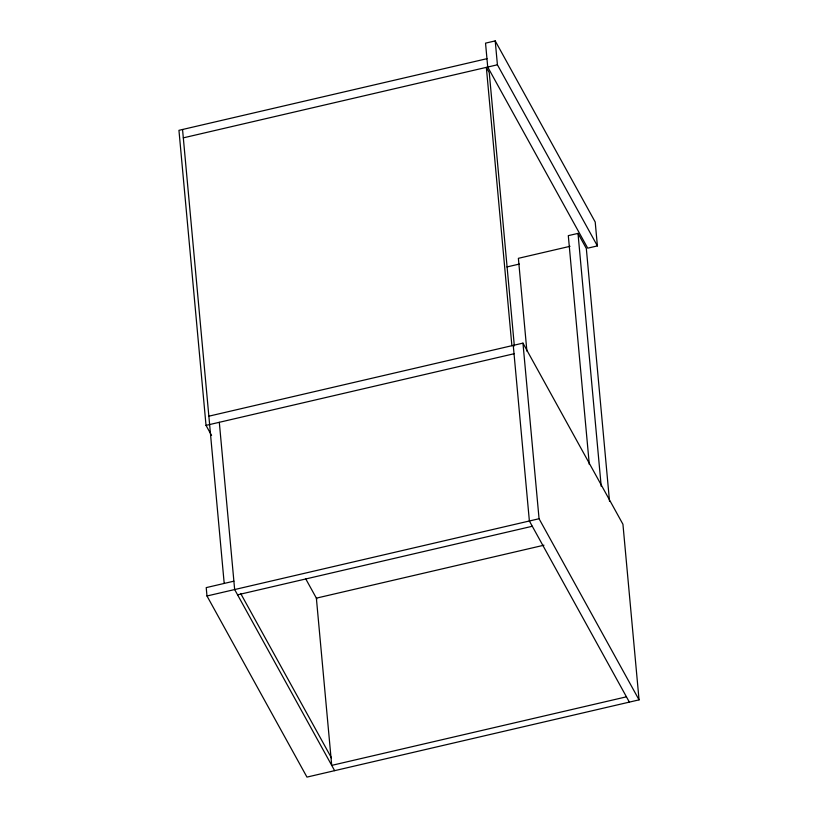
<?xml version="1.0" encoding="UTF-8"?>
<svg xmlns="http://www.w3.org/2000/svg" width="818" height="818" viewBox="0 0 818 818"><rect width="100%" height="100%" fill="white"/><g stroke="black" fill="none" stroke-linecap="round" stroke-linejoin="round"><path stroke-width="1.23" d="M495.217 40.9L485.534 43.15L487.722 67.045L587.713 248.161L597.396 245.911L595.207 222.015L495.217 40.9L497.416 64.796L597.396 245.911M486.955 58.681L178.948 130.328L206.024 425.391L211.576 435.452M183.314 137.853L497.416 64.796M609.533 501.403L586.322 248.488L577.999 233.396L568.305 235.645L589.297 464.419M570.034 246.31L518.377 258.324L526.894 351.106M506.945 266.944L519.369 264.061M208.856 416.188L522.958 343.131L622.938 524.256L639.052 699.86L306.965 777.1L206.985 595.985L206.218 587.621L233.887 581.179M206.024 425.391L514.031 353.744M206.985 595.985L539.062 518.735L639.052 699.86M237.568 594.829L532.293 526.271M543.95 545.207L316.372 598.142L331.719 765.382L626.445 696.824M629.359 702.11L529.379 520.994L513.264 345.39M305.717 578.827L316.822 598.95M240.676 593.479L331.402 757.826M334.634 770.658L234.654 589.543L219.306 422.303M577.999 233.396L601.199 486.311M522.958 343.131L539.062 518.735M514.338 345.902L489.256 72.649L486.342 67.362L511.884 345.707M182.547 129.489L224.204 583.438"/></g></svg>
